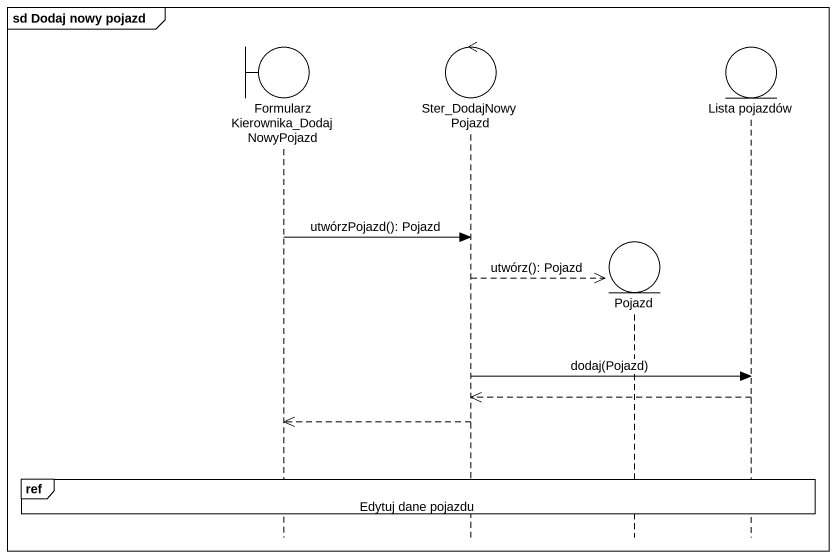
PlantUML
@startuml
mainframe sd Dodaj nowy pojazd
hide footbox
boundary "FormularzKierownika_DodajNowyPojazd" as FormularzKierownika
control Ster_DodajNowyPojazd
entity Pojazd
entity "Lista pojazdów" as Lista_pojazdów

FormularzKierownika -> Ster_DodajNowyPojazd : utwórzPojazd(): Pojazd
Ster_DodajNowyPojazd -->> Pojazd ** : utwórz(): Pojazd
Ster_DodajNowyPojazd -> Lista_pojazdów : dodaj(Pojazd)
Lista_pojazdów -->> Ster_DodajNowyPojazd
Ster_DodajNowyPojazd -->> FormularzKierownika
ref over FormularzKierownika, Ster_DodajNowyPojazd, Pojazd, Lista_pojazdów : Edytuj dane pojazdu
@enduml
